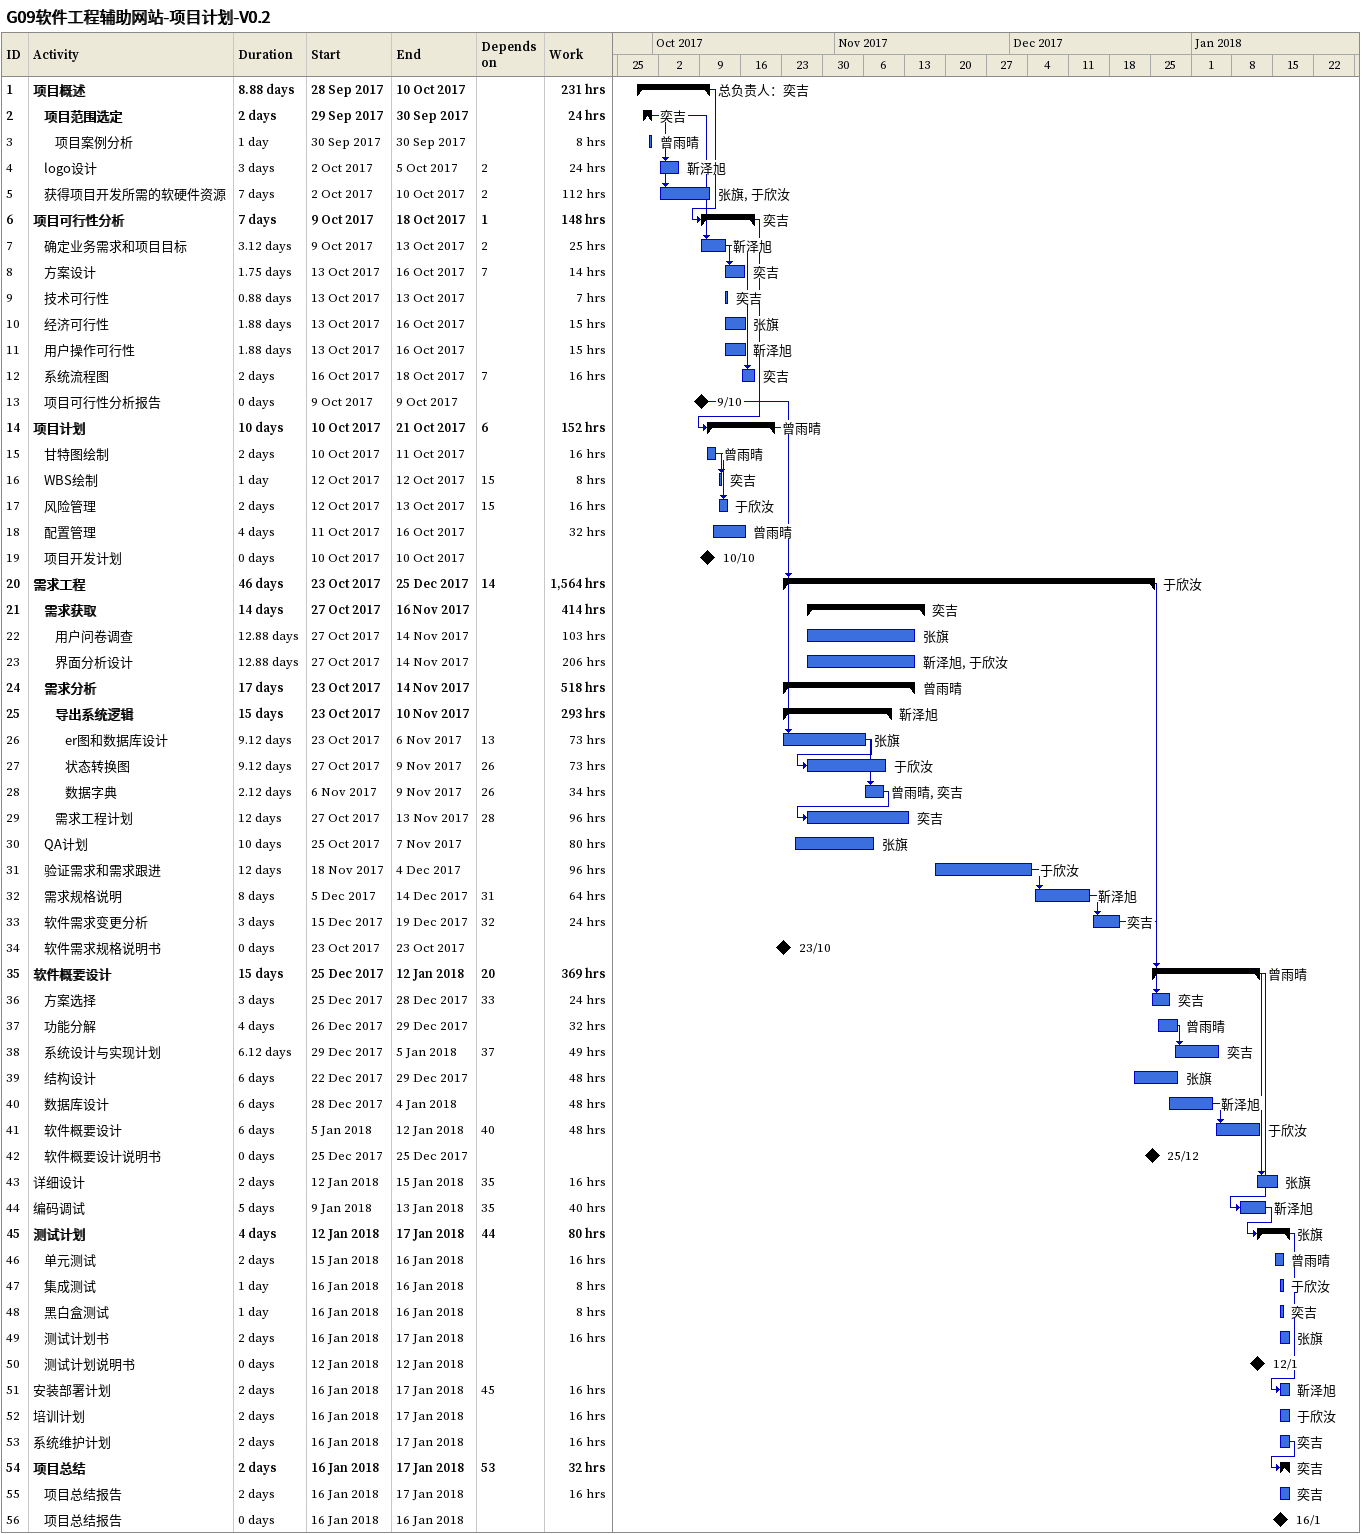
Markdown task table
G09软件工程辅助网站-项目计划-V0.2

| ID | Level | Task | Duration | Start | Finish | Predecessors | Resources | Work (h) |
|---|---|---|---|---|---|---|---|---|
| 1 | 1 | **项目概述** | 8.88d | 2017-09-28 | 2017-10-10 |  | 总负责人：奕吉 | 231 |
| 2 | 2 | **项目范围选定** | 2d | 2017-09-29 | 2017-09-30 |  | 奕吉 | 24 |
| 3 | 3 | 项目案例分析 | 1d | 2017-09-30 | 2017-09-30 |  | 曾雨晴 | 8 |
| 4 | 2 | logo设计 | 3d | 2017-10-02 | 2017-10-05 | 2 | 靳泽旭 | 24 |
| 5 | 2 | 获得项目开发所需的软硬件资源 | 7d | 2017-10-02 | 2017-10-10 | 2 | 张旗, 于欣汝 | 112 |
| 6 | 1 | **项目可行性分析** | 7d | 2017-10-09 | 2017-10-18 | 1 | 奕吉 | 148 |
| 7 | 2 | 确定业务需求和项目目标 | 3.12d | 2017-10-09 | 2017-10-13 | 2 | 靳泽旭 | 25 |
| 8 | 2 | 方案设计 | 1.75d | 2017-10-13 | 2017-10-16 | 7 | 奕吉 | 14 |
| 9 | 2 | 技术可行性 | 0.88d | 2017-10-13 | 2017-10-13 |  | 奕吉 | 7 |
| 10 | 2 | 经济可行性 | 1.88d | 2017-10-13 | 2017-10-16 |  | 张旗 | 15 |
| 11 | 2 | 用户操作可行性 | 1.88d | 2017-10-13 | 2017-10-16 |  | 靳泽旭 | 15 |
| 12 | 2 | 系统流程图 | 2d | 2017-10-16 | 2017-10-18 | 7 | 奕吉 | 16 |
| 13 | 2 | 项目可行性分析报告 | 0d | 2017-10-09 | 2017-10-09 |  |  |  |
| 14 | 1 | **项目计划** | 10d | 2017-10-10 | 2017-10-21 | 6 | 曾雨晴 | 152 |
| 15 | 2 | 甘特图绘制 | 2d | 2017-10-10 | 2017-10-11 |  | 曾雨晴 | 16 |
| 16 | 2 | WBS绘制 | 1d | 2017-10-12 | 2017-10-12 | 15 | 奕吉 | 8 |
| 17 | 2 | 风险管理 | 2d | 2017-10-12 | 2017-10-13 | 15 | 于欣汝 | 16 |
| 18 | 2 | 配置管理 | 4d | 2017-10-11 | 2017-10-16 |  | 曾雨晴 | 32 |
| 19 | 2 | 项目开发计划 | 0d | 2017-10-10 | 2017-10-10 |  |  |  |
| 20 | 1 | **需求工程** | 46d | 2017-10-23 | 2017-12-25 | 14 | 于欣汝 | 1564 |
| 21 | 2 | **需求获取** | 14d | 2017-10-27 | 2017-11-16 |  | 奕吉 | 414 |
| 22 | 3 | 用户问卷调查 | 12.88d | 2017-10-27 | 2017-11-14 |  | 张旗 | 103 |
| 23 | 3 | 界面分析设计 | 12.88d | 2017-10-27 | 2017-11-14 |  | 靳泽旭, 于欣汝 | 206 |
| 24 | 2 | **需求分析** | 17d | 2017-10-23 | 2017-11-14 |  | 曾雨晴 | 518 |
| 25 | 3 | **导出系统逻辑** | 15d | 2017-10-23 | 2017-11-10 |  | 靳泽旭 | 293 |
| 26 | 4 | er图和数据库设计 | 9.12d | 2017-10-23 | 2017-11-06 | 13 | 张旗 | 73 |
| 27 | 4 | 状态转换图 | 9.12d | 2017-10-27 | 2017-11-09 | 26 | 于欣汝 | 73 |
| 28 | 4 | 数据字典 | 2.12d | 2017-11-06 | 2017-11-09 | 26 | 曾雨晴, 奕吉 | 34 |
| 29 | 3 | 需求工程计划 | 12d | 2017-10-27 | 2017-11-13 | 28 | 奕吉 | 96 |
| 30 | 2 | QA计划 | 10d | 2017-10-25 | 2017-11-07 |  | 张旗 | 80 |
| 31 | 2 | 验证需求和需求跟进 | 12d | 2017-11-18 | 2017-12-04 |  | 于欣汝 | 96 |
| 32 | 2 | 需求规格说明 | 8d | 2017-12-05 | 2017-12-14 | 31 | 靳泽旭 | 64 |
| 33 | 2 | 软件需求变更分析 | 3d | 2017-12-15 | 2017-12-19 | 32 | 奕吉 | 24 |
| 34 | 2 | 软件需求规格说明书 | 0d | 2017-10-23 | 2017-10-23 |  |  |  |
| 35 | 1 | **软件概要设计** | 15d | 2017-12-25 | 2018-01-12 | 20 | 曾雨晴 | 369 |
| 36 | 2 | 方案选择 | 3d | 2017-12-25 | 2017-12-28 | 33 | 奕吉 | 24 |
| 37 | 2 | 功能分解 | 4d | 2017-12-26 | 2017-12-29 |  | 曾雨晴 | 32 |
| 38 | 2 | 系统设计与实现计划 | 6.12d | 2017-12-29 | 2018-01-05 | 37 | 奕吉 | 49 |
| 39 | 2 | 结构设计 | 6d | 2017-12-22 | 2017-12-29 |  | 张旗 | 48 |
| 40 | 2 | 数据库设计 | 6d | 2017-12-28 | 2018-01-04 |  | 靳泽旭 | 48 |
| 41 | 2 | 软件概要设计 | 6d | 2018-01-05 | 2018-01-12 | 40 | 于欣汝 | 48 |
| 42 | 2 | 软件概要设计说明书 | 0d | 2017-12-25 | 2017-12-25 |  |  |  |
| 43 | 1 | 详细设计 | 2d | 2018-01-12 | 2018-01-15 | 35 | 张旗 | 16 |
| 44 | 1 | 编码调试 | 5d | 2018-01-09 | 2018-01-13 | 35 | 靳泽旭 | 40 |
| 45 | 1 | **测试计划** | 4d | 2018-01-12 | 2018-01-17 | 44 | 张旗 | 80 |
| 46 | 2 | 单元测试 | 2d | 2018-01-15 | 2018-01-16 |  | 曾雨晴 | 16 |
| 47 | 2 | 集成测试 | 1d | 2018-01-16 | 2018-01-16 |  | 于欣汝 | 8 |
| 48 | 2 | 黑白盒测试 | 1d | 2018-01-16 | 2018-01-16 |  | 奕吉 | 8 |
| 49 | 2 | 测试计划书 | 2d | 2018-01-16 | 2018-01-17 |  | 张旗 | 16 |
| 50 | 2 | 测试计划说明书 | 0d | 2018-01-12 | 2018-01-12 |  |  |  |
| 51 | 1 | 安装部署计划 | 2d | 2018-01-16 | 2018-01-17 | 45 | 靳泽旭 | 16 |
| 52 | 1 | 培训计划 | 2d | 2018-01-16 | 2018-01-17 |  | 于欣汝 | 16 |
| 53 | 1 | 系统维护计划 | 2d | 2018-01-16 | 2018-01-17 |  | 奕吉 | 16 |
| 54 | 1 | **项目总结** | 2d | 2018-01-16 | 2018-01-17 | 53 | 奕吉 | 32 |
| 55 | 2 | 项目总结报告 | 2d | 2018-01-16 | 2018-01-17 |  | 奕吉 | 16 |
| 56 | 2 | 项目总结报告 | 0d | 2018-01-16 | 2018-01-16 |  |  |  |
